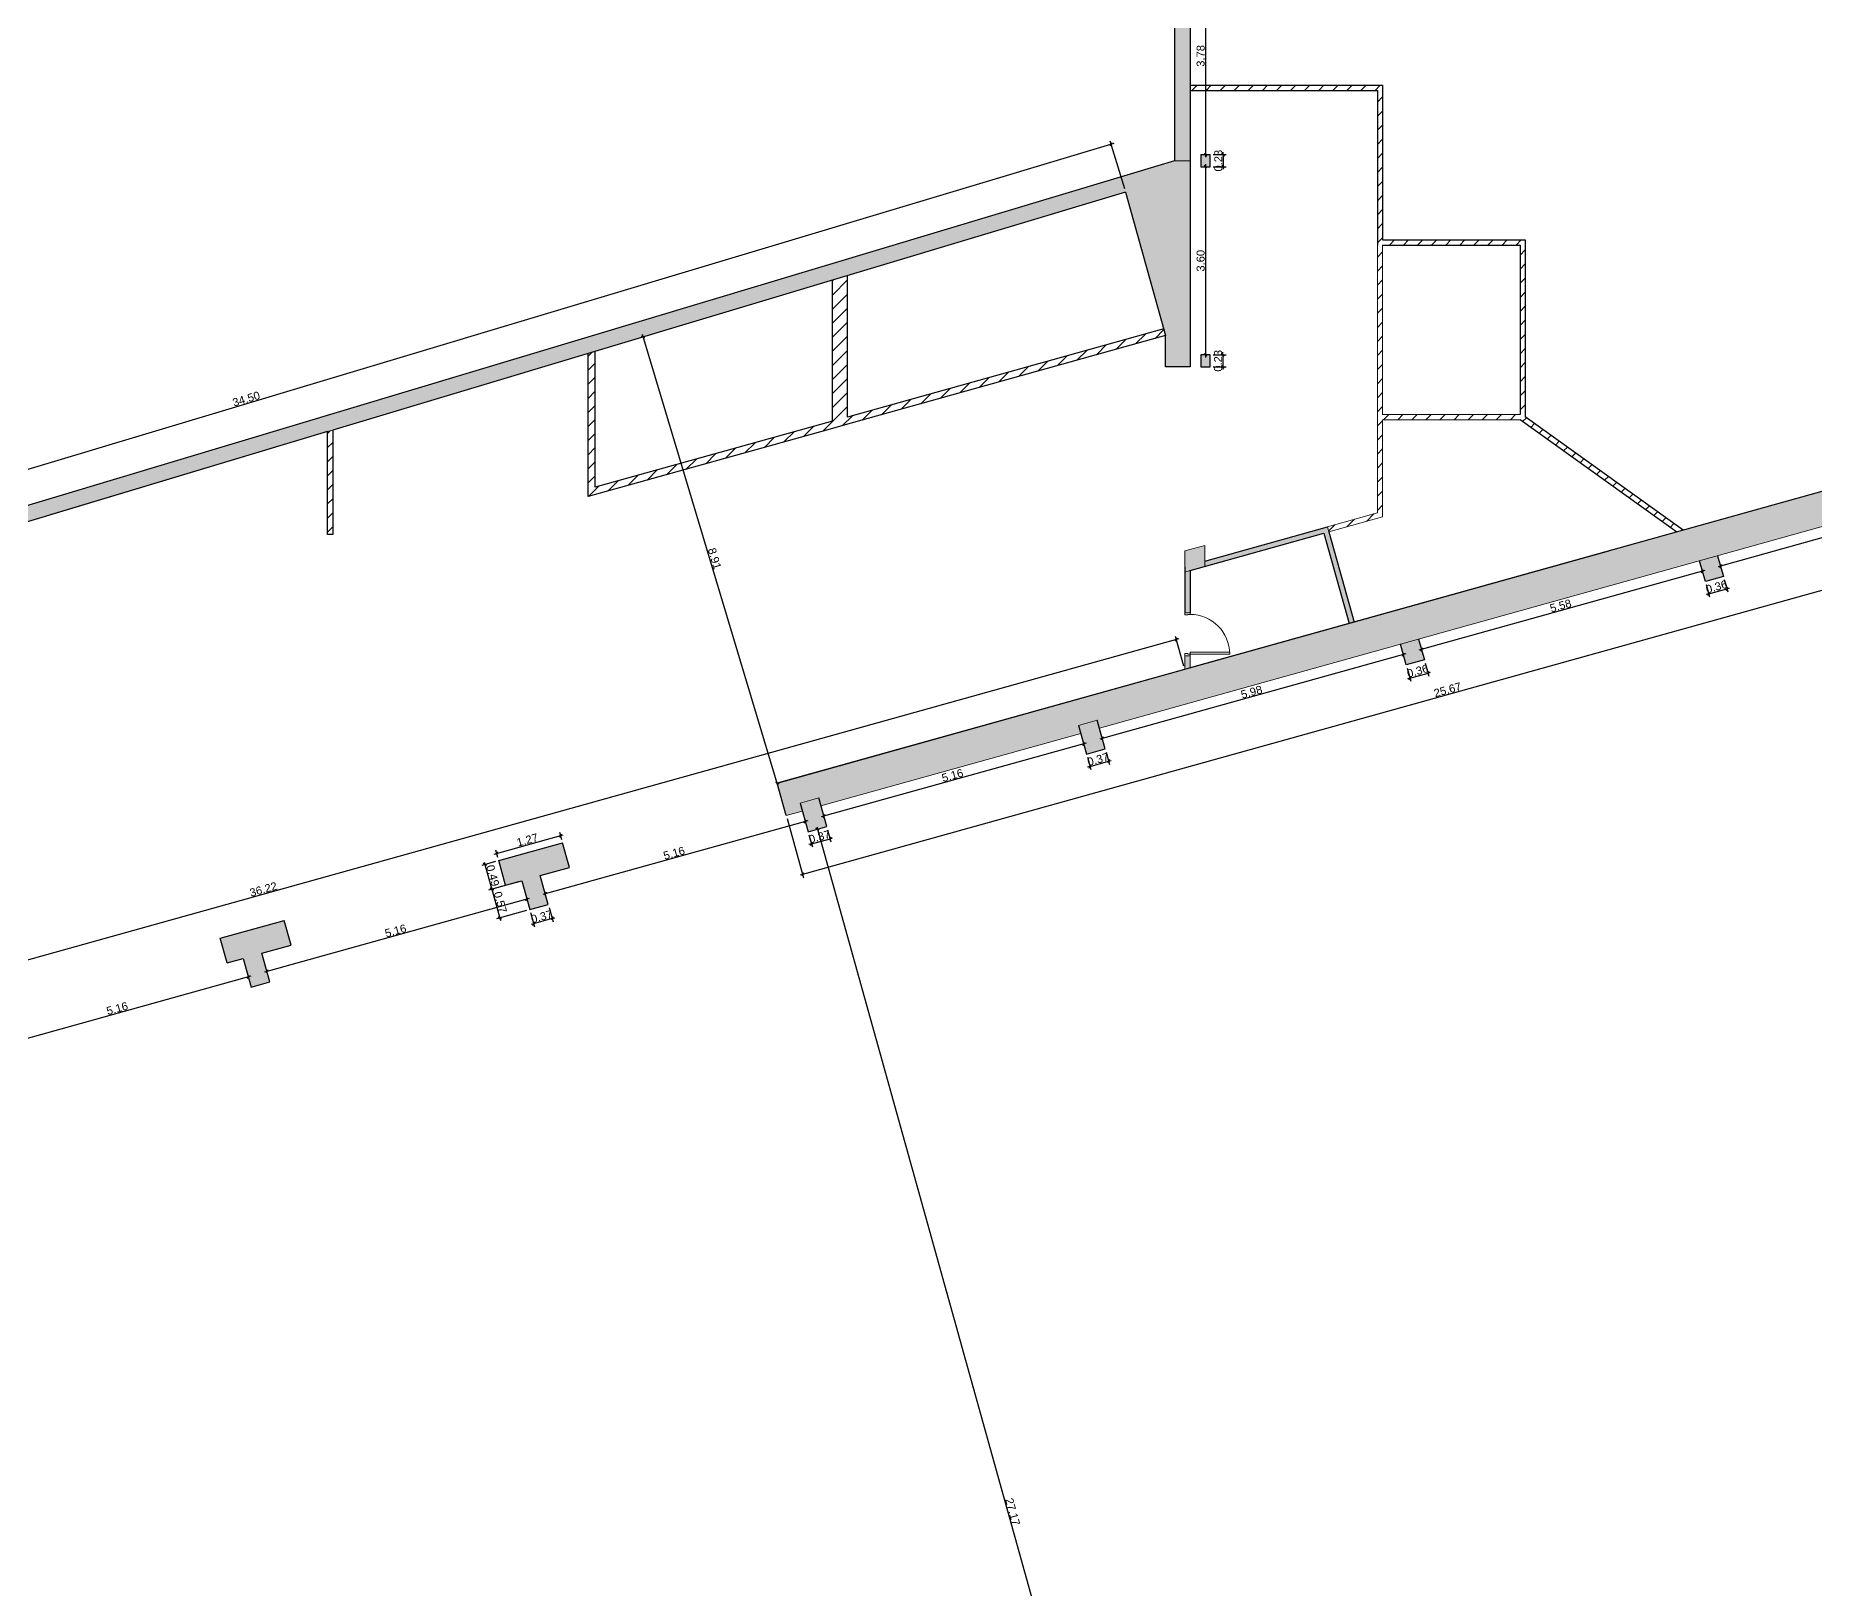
# Model space of a CAD drawing. Header units: metres. Extents: x -68 to 2267, y 0 to 1370.
# Drawn here: x 73.34 to 107.37, y 178.29 to 208.01 of the extents above; entities that cross this region are included whole.
import ezdxf

# ---------------------------------------------------------------- set-up
doc = ezdxf.new("R2010")
doc.units = ezdxf.units.M
doc.set_wipeout_variables(frame=1)
doc.linetypes.add('HIDDEN2', pattern=[4.7625, 3.175, -1.5875])
for name, color, linetype, lineweight in [('00- Contornos', 250, 'Continuous', 9), ('00-Textos cotas y niveles', 5, 'Continuous', 5), ('2', 7, 'Continuous', 20)]:
    doc.layers.add(name, color=color, linetype=linetype, lineweight=lineweight)
doc.layers.add('A-Corte 1', color=7, linetype='Continuous', lineweight=15, true_color=0x000000)
doc.layers.add('A-Vista 1', color=7, linetype='Continuous', lineweight=9, true_color=0x000000)
doc.styles.add('Arial', font='arial.ttf')
doc.dimstyles.new('Diagonal_-_2_mm_Arial_azul', dxfattribs={"dimscale": 0.3048, "dimtxt": 0.153039, "dimasz": 0.492126, "dimexe": 0.061516, "dimexo": 0.061516, "dimgap": 0.012303, "dimtad": 1, "dimrnd": 0.01, "dimzin": 0, "dimdsep": 46, "dimtxsty": 'Arial', "dimblk1": 'OBLIQUE', "dimblk2": 'OBLIQUE', "dimsah": 1, "dimcen": 0.09, "dimdle": 0.061516, "dimazin": 0, "dimtfac": 1, "dimtdec": 4, "dimtix": 1, "dimtmove": 0, "dimatfit": 3, "dimfxl": 1, "dimtvp": 1, "dimtolj": 1, "dimtzin": 0, "dimarcsym": 2})
pattern_1 = [(45, (-1888.34594, -1163.14481), (-0.134703842, 0.134703842), [])]

# ---------------------------------------------------------------- blocks, each defined once
blk = doc.blocks.new('*U42')
at = {"layer": '2'}
h = blk.add_hatch(dxfattribs=at)
h.set_pattern_fill('ANGLE', color=256)
h.set_pattern_definition([(0, (-1.04, -0.1004), (0, 6.985), [5.08, -1.905]), (90, (-1.04, -0.1004), (-6.985, 4e-16), [5.08, -1.905])])
h.paths.add_polyline_path([(0.065, 2.109), (0.231, 2.109), (0.231, 1.962), (0.065, 1.962)])
blk.add_wipeout([(0, 0.05), (-0.82, 0.05), (-0.82, -0.03), (0, -0.03)]).dxf.layer = 'A-Vista 1'
at = {"layer": 'A-Vista 1'}
for points in [[(-0.79, 0.05), (-0.82, 0.05), (-0.82, -0.05), (-0.78, -0.05), (-0.78, 0.01), (-0.79, 0.01)], [(-0.03, 0.05), (0, 0.05), (0, -0.05), (-0.04, -0.05), (-0.04, 0.01), (-0.03, 0.01)]]:
    blk.add_lwpolyline(points, close=True, dxfattribs=at)
for points in [[(-0.82, 0.05), (-0.82, -0.025)], [(0, 0.05), (0, -0.025)]]:
    blk.add_lwpolyline(points, dxfattribs=at)
at = {"layer": 'A-Vista 1', "linetype": 'HIDDEN2', "lineweight": 0}
blk.add_arc((-0.03, 0.05), 0.76, 90, 180, dxfattribs=at)
blk.add_wipeout([(-0.07, 0.05), (-0.07, 0.81), (-0.03, 0.81), (-0.03, 0.05)]).dxf.layer = 'A-Vista 1'
at = {"layer": 'A-Vista 1'}
blk.add_lwpolyline([(-0.07, 0.05), (-0.07, 0.81), (-0.03, 0.81), (-0.03, 0.05)], close=True, dxfattribs=at)
blk = doc.blocks.new('_Oblique')
at = {"color": 0, "linetype": 'ByBlock', "lineweight": -2}
blk.add_line((-0.5, -0.5), (0.5, 0.5), dxfattribs=at)
blk = doc.blocks.new('*D127')
at = {"layer": '00-Textos cotas y niveles', "color": 0, "lineweight": -2, "transparency": 16777216}
blk.add_line((95.723, 209.557), (95.723, 205.677), dxfattribs=at)
at = {"layer": 'Defpoints', "color": 0, "transparency": 16777216}
for p in [(95.723, 209.507), (95.723, 205.727), (95.723, 205.727)]:
    blk.add_point(p, dxfattribs=at)
at = {"layer": '00-Textos cotas y niveles', "color": 0, "lineweight": -2, "transparency": 16777216, "xscale": 0.05, "yscale": 0.05, "zscale": 0.05}
for p, rotation in [((95.723, 209.507), 90), ((95.723, 205.727), 270)]:
    blk.add_blockref('_Oblique', p, dxfattribs=dict(at, rotation=rotation))
at = {"layer": '00-Textos cotas y niveles', "color": 0, "transparency": 16777216, "insert": (95.632, 207.617), "char_height": 0.153, "attachment_point": 5, "rotation": 90, "style": 'Arial'}
blk.add_mtext('\\A1;3.78', dxfattribs=at)
blk = doc.blocks.new('*D128')
at = {"layer": '00-Textos cotas y niveles', "color": 0, "lineweight": -2, "transparency": 16777216}
for p, q in [((95.874, 205.727), (96.123, 205.727)), ((96.061, 205.727), (96.061, 205.777)), ((96.061, 205.727), (96.061, 205.497)), ((95.874, 205.497), (96.123, 205.497)), ((96.061, 205.497), (96.061, 205.447))]:
    blk.add_line(p, q, dxfattribs=at)
at = {"layer": 'Defpoints', "color": 0, "transparency": 16777216}
for p in [(95.813, 205.727), (95.813, 205.497), (96.061, 205.497)]:
    blk.add_point(p, dxfattribs=at)
at = {"layer": '00-Textos cotas y niveles', "color": 0, "lineweight": -2, "transparency": 16777216, "xscale": 0.05, "yscale": 0.05, "zscale": 0.05}
for p, rotation in [((96.061, 205.727), 270), ((96.061, 205.497), 90)]:
    blk.add_blockref('_Oblique', p, dxfattribs=dict(at, rotation=rotation))
at = {"layer": '00-Textos cotas y niveles', "color": 0, "transparency": 16777216, "insert": (95.971, 205.612), "char_height": 0.153, "attachment_point": 5, "rotation": 90, "style": 'Arial'}
blk.add_mtext('\\A1;0.23', dxfattribs=at)
blk = doc.blocks.new('*D129')
at = {"layer": '00-Textos cotas y niveles', "color": 0, "lineweight": -2, "transparency": 16777216}
blk.add_line((95.723, 205.547), (95.723, 201.847), dxfattribs=at)
at = {"layer": 'Defpoints', "color": 0, "transparency": 16777216}
for p in [(95.723, 205.497), (95.723, 201.897), (95.723, 201.897)]:
    blk.add_point(p, dxfattribs=at)
at = {"layer": '00-Textos cotas y niveles', "color": 0, "lineweight": -2, "transparency": 16777216, "xscale": 0.05, "yscale": 0.05, "zscale": 0.05}
for p, rotation in [((95.723, 205.497), 90), ((95.723, 201.897), 270)]:
    blk.add_blockref('_Oblique', p, dxfattribs=dict(at, rotation=rotation))
at = {"layer": '00-Textos cotas y niveles', "color": 0, "transparency": 16777216, "insert": (95.632, 203.697), "char_height": 0.153, "attachment_point": 5, "rotation": 90, "style": 'Arial'}
blk.add_mtext('\\A1;3.60', dxfattribs=at)
blk = doc.blocks.new('*D130')
at = {"layer": '00-Textos cotas y niveles', "color": 0, "lineweight": -2, "transparency": 16777216}
for p, q in [((95.874, 201.897), (96.118, 201.897)), ((96.057, 201.897), (96.057, 201.947)), ((96.057, 201.897), (96.057, 201.667)), ((95.874, 201.667), (96.118, 201.667)), ((96.057, 201.667), (96.057, 201.617))]:
    blk.add_line(p, q, dxfattribs=at)
at = {"layer": 'Defpoints', "color": 0, "transparency": 16777216}
for p in [(95.813, 201.897), (95.813, 201.667), (96.057, 201.667)]:
    blk.add_point(p, dxfattribs=at)
at = {"layer": '00-Textos cotas y niveles', "color": 0, "lineweight": -2, "transparency": 16777216, "xscale": 0.05, "yscale": 0.05, "zscale": 0.05}
for p, rotation in [((96.057, 201.897), 270), ((96.057, 201.667), 90)]:
    blk.add_blockref('_Oblique', p, dxfattribs=dict(at, rotation=rotation))
at = {"layer": '00-Textos cotas y niveles', "color": 0, "transparency": 16777216, "insert": (95.966, 201.782), "char_height": 0.153, "attachment_point": 5, "rotation": 90, "style": 'Arial'}
blk.add_mtext('\\A1;0.23', dxfattribs=at)
blk = doc.blocks.new('*D134')
at = {"layer": '00-Textos cotas y niveles', "color": 0, "lineweight": -2, "transparency": 16777216}
blk.add_line((110.644, 199.267), (105.53, 197.84), dxfattribs=at)
at = {"layer": 'Defpoints', "color": 0, "transparency": 16777216}
for p in [(110.596, 199.254), (105.578, 197.853), (105.578, 197.853)]:
    blk.add_point(p, dxfattribs=at)
at = {"layer": '00-Textos cotas y niveles', "color": 0, "lineweight": -2, "transparency": 16777216, "xscale": 0.05, "yscale": 0.05, "zscale": 0.05}
for p, rotation in [((110.596, 199.254), 15.59281093922608), ((105.578, 197.853), 195.592810939226)]:
    blk.add_blockref('_Oblique', p, dxfattribs=dict(at, rotation=rotation))
at = {"layer": '00-Textos cotas y niveles', "color": 0, "transparency": 16777216, "insert": (108.063, 198.64), "char_height": 0.153, "attachment_point": 5, "rotation": 15.5928, "style": 'Arial'}
blk.add_mtext('\\A1;5.21', dxfattribs=at)
blk = doc.blocks.new('*D135')
at = {"layer": '00-Textos cotas y niveles', "color": 0, "lineweight": -2, "transparency": 16777216}
blk.add_line((105.279, 197.77), (99.808, 196.243), dxfattribs=at)
at = {"layer": 'Defpoints', "color": 0, "transparency": 16777216}
for p in [(105.231, 197.756), (99.856, 196.256), (99.856, 196.256)]:
    blk.add_point(p, dxfattribs=at)
at = {"layer": '00-Textos cotas y niveles', "color": 0, "lineweight": -2, "transparency": 16777216, "xscale": 0.05, "yscale": 0.05, "zscale": 0.05}
for p, rotation in [((105.231, 197.756), 15.59281093929858), ((99.856, 196.256), 195.5928109392986)]:
    blk.add_blockref('_Oblique', p, dxfattribs=dict(at, rotation=rotation))
at = {"layer": '00-Textos cotas y niveles', "color": 0, "transparency": 16777216, "insert": (102.519, 197.094), "char_height": 0.153, "attachment_point": 5, "rotation": 15.5928, "style": 'Arial'}
blk.add_mtext('\\A1;5.58', dxfattribs=at)
blk = doc.blocks.new('*D136')
at = {"layer": '00-Textos cotas y niveles', "color": 0, "lineweight": -2, "transparency": 16777216}
blk.add_line((99.558, 196.173), (93.703, 194.539), dxfattribs=at)
at = {"layer": 'Defpoints', "color": 0, "transparency": 16777216}
for p in [(99.51, 196.16), (93.751, 194.553), (93.751, 194.553)]:
    blk.add_point(p, dxfattribs=at)
at = {"layer": '00-Textos cotas y niveles', "color": 0, "lineweight": -2, "transparency": 16777216, "xscale": 0.05, "yscale": 0.05, "zscale": 0.05}
for p, rotation in [((99.51, 196.16), 15.59281093926517), ((93.751, 194.553), 195.5928109392652)]:
    blk.add_blockref('_Oblique', p, dxfattribs=dict(at, rotation=rotation))
at = {"layer": '00-Textos cotas y niveles', "color": 0, "transparency": 16777216, "insert": (96.606, 195.443), "char_height": 0.153, "attachment_point": 5, "rotation": 15.5928, "style": 'Arial'}
blk.add_mtext('\\A1;5.98', dxfattribs=at)
blk = doc.blocks.new('*D137')
at = {"layer": '00-Textos cotas y niveles', "color": 0, "lineweight": -2, "transparency": 16777216}
blk.add_line((93.443, 194.467), (88.376, 193.053), dxfattribs=at)
at = {"layer": 'Defpoints', "color": 0, "transparency": 16777216}
for p in [(93.394, 194.453), (88.424, 193.066), (88.424, 193.066)]:
    blk.add_point(p, dxfattribs=at)
at = {"layer": '00-Textos cotas y niveles', "color": 0, "lineweight": -2, "transparency": 16777216, "xscale": 0.05, "yscale": 0.05, "zscale": 0.05}
for p, rotation in [((93.394, 194.453), 15.59281093926493), ((88.424, 193.066), 195.5928109392649)]:
    blk.add_blockref('_Oblique', p, dxfattribs=dict(at, rotation=rotation))
at = {"layer": '00-Textos cotas y niveles', "color": 0, "transparency": 16777216, "insert": (90.885, 193.847), "char_height": 0.153, "attachment_point": 5, "rotation": 15.5928, "style": 'Arial'}
blk.add_mtext('\\A1;5.16', dxfattribs=at)
blk = doc.blocks.new('*D138')
at = {"layer": '00-Textos cotas y niveles', "color": 0, "lineweight": -2, "transparency": 16777216}
blk.add_line((88.116, 192.98), (83.05, 191.566), dxfattribs=at)
at = {"layer": 'Defpoints', "color": 0, "transparency": 16777216}
for p in [(88.068, 192.967), (83.098, 191.58), (83.098, 191.58)]:
    blk.add_point(p, dxfattribs=at)
at = {"layer": '00-Textos cotas y niveles', "color": 0, "lineweight": -2, "transparency": 16777216, "xscale": 0.05, "yscale": 0.05, "zscale": 0.05}
for p, rotation in [((88.068, 192.967), 15.59281093926557), ((83.098, 191.58), 195.5928109392656)]:
    blk.add_blockref('_Oblique', p, dxfattribs=dict(at, rotation=rotation))
at = {"layer": '00-Textos cotas y niveles', "color": 0, "transparency": 16777216, "insert": (85.559, 192.36), "char_height": 0.153, "attachment_point": 5, "rotation": 15.5928, "style": 'Arial'}
blk.add_mtext('\\A1;5.16', dxfattribs=at)
blk = doc.blocks.new('*D139')
at = {"layer": '00-Textos cotas y niveles', "color": 0, "lineweight": -2, "transparency": 16777216}
blk.add_line((82.79, 191.494), (77.723, 190.08), dxfattribs=at)
at = {"layer": 'Defpoints', "color": 0, "transparency": 16777216}
for p in [(82.741, 191.48), (77.771, 190.093), (77.771, 190.093)]:
    blk.add_point(p, dxfattribs=at)
at = {"layer": '00-Textos cotas y niveles', "color": 0, "lineweight": -2, "transparency": 16777216, "xscale": 0.05, "yscale": 0.05, "zscale": 0.05}
for p, rotation in [((82.741, 191.48), 15.59281093926253), ((77.771, 190.093), 195.5928109392625)]:
    blk.add_blockref('_Oblique', p, dxfattribs=dict(at, rotation=rotation))
at = {"layer": '00-Textos cotas y niveles', "color": 0, "transparency": 16777216, "insert": (80.232, 190.874), "char_height": 0.153, "attachment_point": 5, "rotation": 15.5928, "style": 'Arial'}
blk.add_mtext('\\A1;5.16', dxfattribs=at)
blk = doc.blocks.new('*D140')
at = {"layer": '00-Textos cotas y niveles', "color": 0, "lineweight": -2, "transparency": 16777216}
blk.add_line((77.463, 190.007), (72.397, 188.593), dxfattribs=at)
at = {"layer": 'Defpoints', "color": 0, "transparency": 16777216}
for p in [(77.415, 189.994), (72.445, 188.607), (72.445, 188.607)]:
    blk.add_point(p, dxfattribs=at)
at = {"layer": '00-Textos cotas y niveles', "color": 0, "lineweight": -2, "transparency": 16777216, "xscale": 0.05, "yscale": 0.05, "zscale": 0.05}
for p, rotation in [((77.415, 189.994), 15.59281093926733), ((72.445, 188.607), 195.5928109392673)]:
    blk.add_blockref('_Oblique', p, dxfattribs=dict(at, rotation=rotation))
at = {"layer": '00-Textos cotas y niveles', "color": 0, "transparency": 16777216, "insert": (74.906, 189.387), "char_height": 0.153, "attachment_point": 5, "rotation": 15.5928, "style": 'Arial'}
blk.add_mtext('\\A1;5.16', dxfattribs=at)
blk = doc.blocks.new('*D142')
at = {"layer": '00-Textos cotas y niveles', "color": 0, "lineweight": -2, "transparency": 16777216}
blk.add_line((88.288, 192.865), (95.614, 166.598), dxfattribs=at)
at = {"layer": 'Defpoints', "color": 0, "transparency": 16777216}
for p in [(88.302, 192.817), (95.6, 166.646), (95.6, 166.646)]:
    blk.add_point(p, dxfattribs=at)
at = {"layer": '00-Textos cotas y niveles', "color": 0, "lineweight": -2, "transparency": 16777216, "xscale": 0.05, "yscale": 0.05, "zscale": 0.05}
for p, rotation in [((88.302, 192.817), 105.5822669976284), ((95.6, 166.646), 285.5822669976284)]:
    blk.add_blockref('_Oblique', p, dxfattribs=dict(at, rotation=rotation))
at = {"layer": '00-Textos cotas y niveles', "color": 0, "transparency": 16777216, "insert": (92.037, 179.755), "char_height": 0.153, "attachment_point": 5, "rotation": 285.5823, "style": 'Arial'}
blk.add_mtext('\\A1;27.17', dxfattribs=at)
blk = doc.blocks.new('*D143')
at = {"layer": '00-Textos cotas y niveles', "color": 0, "lineweight": -2, "transparency": 16777216}
blk.add_line((87.545, 193.655), (84.952, 202.287), dxfattribs=at)
at = {"layer": 'Defpoints', "color": 0, "transparency": 16777216}
for p in [(84.966, 202.239), (84.966, 202.239), (87.53, 193.702)]:
    blk.add_point(p, dxfattribs=at)
at = {"layer": '00-Textos cotas y niveles', "color": 0, "lineweight": -2, "transparency": 16777216, "xscale": 0.05, "yscale": 0.05, "zscale": 0.05}
for p, rotation in [((84.966, 202.239), 106.7181494900814), ((87.53, 193.702), 286.7181494900814)]:
    blk.add_blockref('_Oblique', p, dxfattribs=dict(at, rotation=rotation))
at = {"layer": '00-Textos cotas y niveles', "color": 0, "transparency": 16777216, "insert": (86.335, 197.997), "char_height": 0.153, "attachment_point": 5, "rotation": 286.7181, "style": 'Arial'}
blk.add_mtext('\\A1;8.91', dxfattribs=at)
blk = doc.blocks.new('*D144')
at = {"layer": '00-Textos cotas y niveles', "color": 0, "lineweight": -2, "transparency": 16777216}
for p, q in [((93.969, 205.942), (60.833, 195.99)), ((94.179, 205.071), (93.904, 205.987)), ((61.139, 195.147), (60.863, 196.063))]:
    blk.add_line(p, q, dxfattribs=at)
at = {"layer": 'Defpoints', "color": 0, "transparency": 16777216}
for p in [(94.197, 205.012), (60.881, 196.004), (61.156, 195.088)]:
    blk.add_point(p, dxfattribs=at)
at = {"layer": '00-Textos cotas y niveles', "color": 0, "lineweight": -2, "transparency": 16777216, "xscale": 0.05, "yscale": 0.05, "zscale": 0.05}
for p, rotation in [((93.922, 205.928), 16.71814949008096), ((60.881, 196.004), 196.718149490081)]:
    blk.add_blockref('_Oblique', p, dxfattribs=dict(at, rotation=rotation))
at = {"layer": '00-Textos cotas y niveles', "color": 0, "transparency": 16777216, "insert": (77.375, 201.053), "char_height": 0.153, "attachment_point": 5, "rotation": 16.7181, "style": 'Arial'}
blk.add_mtext('\\A1;34.50', dxfattribs=at)
blk = doc.blocks.new('*D145')
at = {"layer": '00-Textos cotas y niveles', "color": 0, "lineweight": -2, "transparency": 16777216}
for p, q in [((95.218, 196.461), (60.236, 186.698)), ((95.312, 195.938), (95.153, 196.507)), ((60.426, 186.202), (60.268, 186.771))]:
    blk.add_line(p, q, dxfattribs=at)
at = {"layer": 'Defpoints', "color": 0, "transparency": 16777216}
for p in [(95.329, 195.879), (60.284, 186.712), (60.443, 186.143)]:
    blk.add_point(p, dxfattribs=at)
at = {"layer": '00-Textos cotas y niveles', "color": 0, "lineweight": -2, "transparency": 16777216, "xscale": 0.05, "yscale": 0.05, "zscale": 0.05}
for p, rotation in [((95.17, 196.447), 15.59281093926629), ((60.284, 186.712), 195.5928109392663)]:
    blk.add_blockref('_Oblique', p, dxfattribs=dict(at, rotation=rotation))
at = {"layer": '00-Textos cotas y niveles', "color": 0, "transparency": 16777216, "insert": (77.703, 191.667), "char_height": 0.153, "attachment_point": 5, "rotation": 15.5928, "style": 'Arial'}
blk.add_mtext('\\A1;36.22', dxfattribs=at)
blk = doc.blocks.new('*D161')
at = {"layer": '00-Textos cotas y niveles', "color": 0, "lineweight": -2, "transparency": 16777216}
for p, q in [((93.466, 194.195), (93.532, 193.959)), ((93.516, 194.018), (93.468, 194.005)), ((93.516, 194.018), (93.872, 194.118)), ((93.823, 194.294), (93.889, 194.058)), ((93.872, 194.118), (93.92, 194.131))]:
    blk.add_line(p, q, dxfattribs=at)
at = {"layer": 'Defpoints', "color": 0, "transparency": 16777216}
for p in [(93.806, 194.353), (93.45, 194.254), (93.872, 194.118)]:
    blk.add_point(p, dxfattribs=at)
at = {"layer": '00-Textos cotas y niveles', "color": 0, "lineweight": -2, "transparency": 16777216, "xscale": 0.05, "yscale": 0.05, "zscale": 0.05}
for p, rotation in [((93.516, 194.018), 15.59281093925134), ((93.872, 194.118), 195.5928109392513)]:
    blk.add_blockref('_Oblique', p, dxfattribs=dict(at, rotation=rotation))
at = {"layer": '00-Textos cotas y niveles', "color": 0, "transparency": 16777216, "insert": (93.67, 194.155), "char_height": 0.153, "attachment_point": 5, "rotation": 15.5928, "style": 'Arial'}
blk.add_mtext('\\A1;0.37', dxfattribs=at)
blk = doc.blocks.new('*D162')
at = {"layer": '00-Textos cotas y niveles', "color": 0, "lineweight": -2, "transparency": 16777216}
for p, q in [((99.582, 195.901), (99.652, 195.651)), ((99.635, 195.71), (99.587, 195.697)), ((99.635, 195.71), (99.982, 195.807)), ((99.929, 195.998), (99.998, 195.748)), ((99.982, 195.807), (100.03, 195.82))]:
    blk.add_line(p, q, dxfattribs=at)
at = {"layer": 'Defpoints', "color": 0, "transparency": 16777216}
for p in [(99.912, 196.057), (99.565, 195.961), (99.982, 195.807)]:
    blk.add_point(p, dxfattribs=at)
at = {"layer": '00-Textos cotas y niveles', "color": 0, "lineweight": -2, "transparency": 16777216, "xscale": 0.05, "yscale": 0.05, "zscale": 0.05}
for p, rotation in [((99.635, 195.71), 15.59281093920146), ((99.982, 195.807), 195.5928109392015)]:
    blk.add_blockref('_Oblique', p, dxfattribs=dict(at, rotation=rotation))
at = {"layer": '00-Textos cotas y niveles', "color": 0, "transparency": 16777216, "insert": (99.784, 195.846), "char_height": 0.153, "attachment_point": 5, "rotation": 15.5928, "style": 'Arial'}
blk.add_mtext('\\A1;0.36', dxfattribs=at)
blk = doc.blocks.new('*D163')
at = {"layer": '00-Textos cotas y niveles', "color": 0, "lineweight": -2, "transparency": 16777216}
for p, q in [((88.14, 192.708), (88.204, 192.478)), ((88.188, 192.537), (88.544, 192.636)), ((88.496, 192.808), (88.561, 192.577)), ((88.544, 192.636), (88.592, 192.65)), ((88.188, 192.537), (88.14, 192.523))]:
    blk.add_line(p, q, dxfattribs=at)
at = {"layer": 'Defpoints', "color": 0, "transparency": 16777216}
for p in [(88.123, 192.767), (88.48, 192.867), (88.544, 192.636)]:
    blk.add_point(p, dxfattribs=at)
at = {"layer": '00-Textos cotas y niveles', "color": 0, "lineweight": -2, "transparency": 16777216, "xscale": 0.05, "yscale": 0.05, "zscale": 0.05}
for p, rotation in [((88.544, 192.636), 195.5928109392852), ((88.188, 192.537), 15.59281093928531)]:
    blk.add_blockref('_Oblique', p, dxfattribs=dict(at, rotation=rotation))
at = {"layer": '00-Textos cotas y niveles', "color": 0, "transparency": 16777216, "insert": (88.342, 192.674), "char_height": 0.153, "attachment_point": 5, "rotation": 15.5928, "style": 'Arial'}
blk.add_mtext('\\A1;0.37', dxfattribs=at)
blk = doc.blocks.new('*D164')
at = {"layer": '00-Textos cotas y niveles', "color": 0, "lineweight": -2, "transparency": 16777216}
for p, q in [((105.303, 197.498), (105.369, 197.263)), ((105.352, 197.323), (105.699, 197.419)), ((105.65, 197.595), (105.715, 197.36)), ((105.699, 197.419), (105.747, 197.433)), ((105.352, 197.323), (105.304, 197.309))]:
    blk.add_line(p, q, dxfattribs=at)
at = {"layer": 'Defpoints', "color": 0, "transparency": 16777216}
for p in [(105.287, 197.557), (105.633, 197.654), (105.699, 197.419)]:
    blk.add_point(p, dxfattribs=at)
at = {"layer": '00-Textos cotas y niveles', "color": 0, "lineweight": -2, "transparency": 16777216, "xscale": 0.05, "yscale": 0.05, "zscale": 0.05}
for p, rotation in [((105.699, 197.419), 195.5928109392712), ((105.352, 197.323), 15.59281093927116)]:
    blk.add_blockref('_Oblique', p, dxfattribs=dict(at, rotation=rotation))
at = {"layer": '00-Textos cotas y niveles', "color": 0, "transparency": 16777216, "insert": (105.501, 197.458), "char_height": 0.153, "attachment_point": 5, "rotation": 15.5928, "style": 'Arial'}
blk.add_mtext('\\A1;0.36', dxfattribs=at)
blk = doc.blocks.new('*D193')
at = {"layer": '00-Textos cotas y niveles', "color": 0, "lineweight": -2, "transparency": 16777216}
for p, q in [((112.442, 199.92), (112.757, 198.789)), ((112.789, 198.862), (87.971, 191.936)), ((87.721, 193.021), (88.036, 191.89))]:
    blk.add_line(p, q, dxfattribs=at)
at = {"layer": 'Defpoints', "color": 0, "transparency": 16777216}
for p in [(112.425, 199.979), (87.704, 193.08), (88.02, 191.949)]:
    blk.add_point(p, dxfattribs=at)
at = {"layer": '00-Textos cotas y niveles', "color": 0, "lineweight": -2, "transparency": 16777216, "xscale": 0.05, "yscale": 0.05, "zscale": 0.05}
for p, rotation in [((112.741, 198.848), 15.59281093926429), ((88.02, 191.949), 195.5928109392643)]:
    blk.add_blockref('_Oblique', p, dxfattribs=dict(at, rotation=rotation))
at = {"layer": '00-Textos cotas y niveles', "color": 0, "transparency": 16777216, "insert": (100.356, 195.486), "char_height": 0.153, "attachment_point": 5, "rotation": 15.5928, "style": 'Arial'}
blk.add_mtext('\\A1;25.67', dxfattribs=at)
blk = doc.blocks.new('*D195')
at = {"layer": '00-Textos cotas y niveles', "color": 0, "lineweight": -2, "transparency": 16777216}
for p, q in [((83.17, 191.321), (83.246, 191.048)), ((82.814, 191.222), (82.89, 190.949)), ((82.873, 191.008), (82.825, 190.995)), ((83.23, 191.108), (82.873, 191.008)), ((83.23, 191.108), (83.278, 191.121))]:
    blk.add_line(p, q, dxfattribs=at)
at = {"layer": 'Defpoints', "color": 0, "transparency": 16777216}
for p in [(82.797, 191.281), (83.153, 191.38), (82.873, 191.008)]:
    blk.add_point(p, dxfattribs=at)
at = {"layer": '00-Textos cotas y niveles', "color": 0, "lineweight": -2, "transparency": 16777216, "xscale": 0.05, "yscale": 0.05, "zscale": 0.05}
for p, rotation in [((82.873, 191.008), 15.59281093925135), ((83.23, 191.108), 195.5928109392513)]:
    blk.add_blockref('_Oblique', p, dxfattribs=dict(at, rotation=rotation))
at = {"layer": '00-Textos cotas y niveles', "color": 0, "transparency": 16777216, "insert": (83.027, 191.145), "char_height": 0.153, "attachment_point": 5, "rotation": 15.5928, "style": 'Arial'}
blk.add_mtext('\\A1;0.37', dxfattribs=at)
blk = doc.blocks.new('*D196')
at = {"layer": '00-Textos cotas y niveles', "color": 0, "lineweight": -2, "transparency": 16777216}
for p, q in [((82.145, 192.199), (81.88, 192.126)), ((81.926, 192.19), (82.084, 191.622)), ((82.276, 191.727), (82.012, 191.654))]:
    blk.add_line(p, q, dxfattribs=at)
at = {"layer": 'Defpoints', "color": 0, "transparency": 16777216}
for p in [(82.204, 192.216), (82.071, 191.67), (82.336, 191.744)]:
    blk.add_point(p, dxfattribs=at)
at = {"layer": '00-Textos cotas y niveles', "color": 0, "lineweight": -2, "transparency": 16777216, "xscale": 0.05, "yscale": 0.05, "zscale": 0.05}
for p, rotation in [((81.939, 192.142), 105.5928109392539), ((82.071, 191.67), 285.5928109392539)]:
    blk.add_blockref('_Oblique', p, dxfattribs=dict(at, rotation=rotation))
at = {"layer": '00-Textos cotas y niveles', "color": 0, "transparency": 16777216, "insert": (82.092, 191.93), "char_height": 0.153, "attachment_point": 5, "rotation": 285.5928, "style": 'Arial'}
blk.add_mtext('\\A1;0.49', dxfattribs=at)
blk = doc.blocks.new('*D197')
at = {"layer": '00-Textos cotas y niveles', "color": 0, "lineweight": -2, "transparency": 16777216}
for p, q in [((82.116, 192.343), (83.436, 192.712)), ((83.411, 192.617), (83.371, 192.757)), ((82.187, 192.275), (82.148, 192.416))]:
    blk.add_line(p, q, dxfattribs=at)
at = {"layer": 'Defpoints', "color": 0, "transparency": 16777216}
for p in [(83.388, 192.698), (83.427, 192.557), (82.204, 192.216)]:
    blk.add_point(p, dxfattribs=at)
at = {"layer": '00-Textos cotas y niveles', "color": 0, "lineweight": -2, "transparency": 16777216, "xscale": 0.05, "yscale": 0.05, "zscale": 0.05}
for p, rotation in [((83.388, 192.698), 15.59281093924567), ((82.165, 192.357), 195.5928109392457)]:
    blk.add_blockref('_Oblique', p, dxfattribs=dict(at, rotation=rotation))
at = {"layer": '00-Textos cotas y niveles', "color": 0, "transparency": 16777216, "insert": (82.752, 192.613), "char_height": 0.153, "attachment_point": 5, "rotation": 15.5928, "style": 'Arial'}
blk.add_mtext('\\A1;1.27', dxfattribs=at)
blk = doc.blocks.new('*D198')
at = {"layer": '00-Textos cotas y niveles', "color": 0, "lineweight": -2, "transparency": 16777216}
for p, q in [((82.585, 191.813), (82.012, 191.654)), ((82.057, 191.718), (82.238, 191.073)), ((82.738, 191.264), (82.165, 191.105))]:
    blk.add_line(p, q, dxfattribs=at)
at = {"layer": 'Defpoints', "color": 0, "transparency": 16777216}
for p in [(82.644, 191.83), (82.797, 191.281), (82.224, 191.121)]:
    blk.add_point(p, dxfattribs=at)
at = {"layer": '00-Textos cotas y niveles', "color": 0, "lineweight": -2, "transparency": 16777216, "xscale": 0.05, "yscale": 0.05, "zscale": 0.05}
for p, rotation in [((82.071, 191.67), 105.5928109392361), ((82.224, 191.121), 285.5928109392362)]:
    blk.add_blockref('_Oblique', p, dxfattribs=dict(at, rotation=rotation))
at = {"layer": '00-Textos cotas y niveles', "color": 0, "transparency": 16777216, "insert": (82.235, 191.42), "char_height": 0.153, "attachment_point": 5, "rotation": 285.5928, "style": 'Arial'}
blk.add_mtext('\\A1;0.57', dxfattribs=at)

msp = doc.modelspace()

# ---------------------------------------------------------------- hatches: boundary and pattern name
at = {"transparency": 33554483}
h = msp.add_hatch(color=256, dxfattribs=at)
h.dxf.hatch_style = 1
h.paths.add_polyline_path([(95.433, 241.607), (95.433, 245.652), (100.204, 245.995), (100.44, 242.701), (95.813, 241.81), (95.813, 241.607), (100.653, 242.538), (100.416, 245.83), (100.636, 245.845), (100.608, 246.224), (95.133, 245.831), (95.133, 241.607), (95.133, 205.606), (95.433, 205.606)])
h.paths.add_polyline_path([(110.019, 246.7), (110.004, 246.899), (104.947, 246.536), (104.974, 246.157), (105.194, 246.173), (105.181, 246.352)])
h = msp.add_hatch(color=256, dxfattribs=at)
h.dxf.hatch_style = 1
h.paths.add_polyline_path([(63.342, 186.444), (63.413, 186.463, -0.249453), (63.369, 186.546, -1.244209), (63.56, 186.504), (63.686, 186.539, -0.249453), (63.642, 186.622, -1.244209), (63.833, 186.58), (66.664, 187.371), (67.021, 187.47), (67.579, 187.626), (67.448, 188.098), (62.439, 186.7), (62.369, 186.951), (60.443, 186.413), (61.156, 195.088), (64.365, 196.051), (64.465, 196.081), (72.126, 198.383), (72.226, 198.413), (78.931, 200.426), (79.031, 200.456), (83.915, 201.924), (94.197, 205.012), (94.963, 202.267), (94.963, 201.667), (95.433, 201.667), (95.433, 205.606), (95.133, 205.606), (60.911, 195.327), (60.171, 186.337), (60.134, 178.788), (60.47, 178.882), (61.038, 179.041), (60.979, 179.253), (60.71, 179.177), (60.745, 185.407), (61.034, 185.488), (61.11, 185.218), (62.535, 185.616), (62.379, 186.175)])
h.paths.add_polyline_path([(62.766, 185.799), (64.88, 186.389), (64.797, 186.686), (62.683, 186.097)], flags=25)
h = msp.add_hatch(color=256, dxfattribs=at)
h.dxf.hatch_style = 1
h.paths.add_polyline_path([(112.425, 199.979), (112.278, 200.508), (109.764, 199.806), (109.764, 199.876), (109.152, 199.806), (109.15, 199.736), (95.429, 195.907), (87.53, 193.702), (87.704, 193.08), (88.012, 193.166), (87.97, 193.316), (88.327, 193.416), (88.369, 193.265), (93.339, 194.652), (93.297, 194.803), (93.653, 194.902), (93.695, 194.752)])
h = msp.add_hatch(color=256, dxfattribs=at)
h.dxf.hatch_style = 1
h.paths.add_polyline_path([(97.991, 198.482), (98.472, 196.756), (98.569, 196.783), (98.087, 198.508), (98.06, 198.605), (95.714, 197.95), (95.714, 197.846)])
h.paths.add_polyline_path([(95.429, 197.767), (95.329, 197.739), (95.329, 196.958), (95.429, 196.958)])
h.paths.add_polyline_path([(95.429, 196.138), (95.329, 196.138), (95.329, 195.879), (95.429, 195.907)])
at = {"layer": '00- Contornos', "true_color": 0x939598}
h = msp.add_hatch(color=252, dxfattribs=at)
h.dxf.hatch_style = 1
h.paths.add_polyline_path([(95.813, 245.667), (95.633, 245.667), (95.633, 245.437), (95.813, 245.437)])
h.paths.add_polyline_path([(95.813, 241.837), (95.633, 241.837), (95.633, 241.607), (95.813, 241.607)])
h.paths.add_polyline_path([(95.813, 237.817), (95.633, 237.817), (95.633, 237.587), (95.813, 237.587)])
h.paths.add_polyline_path([(95.813, 233.827), (95.633, 233.827), (95.633, 233.597), (95.813, 233.597)])
h.paths.add_polyline_path([(95.813, 229.817), (95.633, 229.817), (95.633, 229.587), (95.813, 229.587)])
h.paths.add_polyline_path([(95.813, 225.807), (95.633, 225.807), (95.633, 225.577), (95.813, 225.577)])
h.paths.add_polyline_path([(95.813, 221.827), (95.633, 221.827), (95.633, 221.597), (95.813, 221.597)])
h.paths.add_polyline_path([(95.813, 217.797), (95.633, 217.797), (95.633, 217.567), (95.813, 217.567)])
h.paths.add_polyline_path([(95.813, 213.767), (95.633, 213.767), (95.633, 213.537), (95.813, 213.537)])
h.paths.add_polyline_path([(95.813, 209.737), (95.633, 209.737), (95.633, 209.507), (95.813, 209.507)])
h.paths.add_polyline_path([(95.813, 205.727), (95.633, 205.727), (95.633, 205.497), (95.813, 205.497)])
h.paths.add_polyline_path([(95.813, 201.897), (95.633, 201.897), (95.633, 201.667), (95.813, 201.667)])
h.paths.add_polyline_path([(116.003, 201.897), (115.823, 201.897), (115.823, 201.667), (116.003, 201.667)])
h.paths.add_polyline_path([(116.003, 205.727), (115.823, 205.727), (115.823, 205.497), (116.003, 205.497)])
h.paths.add_polyline_path([(116.003, 209.737), (115.823, 209.737), (115.823, 209.507), (116.003, 209.507)])
h.paths.add_polyline_path([(116.003, 213.767), (115.823, 213.767), (115.823, 213.537), (116.003, 213.537)])
h.paths.add_polyline_path([(116.003, 217.797), (115.823, 217.797), (115.823, 217.567), (116.003, 217.567)])
h.paths.add_polyline_path([(116.003, 221.827), (115.823, 221.827), (115.823, 221.597), (116.003, 221.597)])
h.paths.add_polyline_path([(116.003, 225.807), (115.823, 225.807), (115.823, 225.577), (116.003, 225.577)])
h.paths.add_polyline_path([(116.003, 229.817), (115.823, 229.817), (115.823, 229.587), (116.003, 229.587)])
h.paths.add_polyline_path([(116.003, 233.827), (115.823, 233.827), (115.823, 233.597), (116.003, 233.597)])
h.paths.add_polyline_path([(116.003, 237.817), (115.823, 237.817), (115.823, 237.587), (116.003, 237.587)])
h.paths.add_polyline_path([(116.003, 241.837), (115.823, 241.837), (115.823, 241.607), (116.003, 241.607)])
h.paths.add_polyline_path([(116.003, 245.667), (115.823, 245.667), (115.823, 245.437), (116.003, 245.437)])
h = msp.add_hatch(color=252, dxfattribs=at)
h.dxf.hatch_style = 1
h.paths.add_polyline_path([(125.753, 203.698), (125.406, 203.601), (125.397, 203.121), (125.744, 203.218)])
h.paths.add_polyline_path([(116.609, 201.146), (116.262, 201.049), (116.373, 200.651), (116.72, 200.748)])
h.paths.add_polyline_path([(110.887, 199.55), (110.54, 199.453), (110.652, 199.054), (110.998, 199.151)])
h.paths.add_polyline_path([(105.522, 198.052), (105.175, 197.956), (105.287, 197.557), (105.633, 197.654)])
h.paths.add_polyline_path([(99.801, 196.456), (99.454, 196.359), (99.565, 195.961), (99.912, 196.057)])
h.paths.add_polyline_path([(95.714, 198.25), (95.329, 198.142), (95.329, 197.842), (95.329, 197.739), (95.429, 197.767), (95.714, 197.846), (95.714, 197.95)])
h.paths.add_polyline_path([(93.653, 194.902), (93.297, 194.803), (93.45, 194.254), (93.806, 194.353)])
h.paths.add_polyline_path([(88.327, 193.416), (87.97, 193.316), (88.123, 192.767), (88.48, 192.867)])
h.paths.add_polyline_path([(83.559, 192.085), (83.427, 192.557), (82.204, 192.216), (82.336, 191.744), (82.644, 191.83), (82.797, 191.281), (83.153, 191.38), (83, 191.929)])
h.paths.add_polyline_path([(78.101, 191.071), (76.877, 190.73), (77.009, 190.258), (77.317, 190.344), (77.471, 189.795), (77.827, 189.894), (77.674, 190.443), (78.232, 190.599)])
h.paths.add_polyline_path([(72.774, 189.584), (71.551, 189.243), (71.683, 188.771), (71.991, 188.857), (72.144, 188.308), (72.5, 188.408), (72.347, 188.957), (72.906, 189.112)])
h.paths.add_polyline_path([(67.021, 187.47), (66.664, 187.371), (66.818, 186.822), (67.174, 186.921)])
h.paths.add_polyline_path([(74.455, 160.797), (74.108, 160.7), (74.237, 160.238), (74.584, 160.334)])
h.paths.add_polyline_path([(79.781, 162.283), (79.434, 162.186), (79.563, 161.724), (79.91, 161.821)])
h.paths.add_polyline_path([(85.107, 163.769), (84.76, 163.673), (84.889, 163.21), (85.236, 163.307)])
h.paths.add_polyline_path([(90.434, 165.256), (90.087, 165.159), (90.216, 164.697), (90.563, 164.794)])
h.paths.add_polyline_path([(95.774, 166.694), (95.427, 166.597), (95.556, 166.135), (95.903, 166.232)])
h.paths.add_polyline_path([(101.523, 168.186), (101.176, 168.089), (101.305, 167.627), (101.652, 167.723)])
h.paths.add_polyline_path([(107.245, 169.782), (106.898, 169.686), (107.027, 169.223), (107.374, 169.32)])
h.paths.add_polyline_path([(112.966, 171.379), (112.619, 171.282), (112.748, 170.82), (113.095, 170.917)])
h.paths.add_polyline_path([(118.331, 172.876), (117.984, 172.779), (118.113, 172.317), (118.46, 172.414)])
h.paths.add_polyline_path([(124.052, 174.473), (123.706, 174.376), (123.835, 173.914), (124.181, 174.01)])
h.paths.add_polyline_path([(125.192, 174.77), (124.846, 174.673), (124.836, 174.193), (125.183, 174.29)])
at = {"layer": 'A-Corte 1', "true_color": 0xffffff}
h = msp.add_hatch(dxfattribs=at)
h.set_pattern_fill('ANSI31', scale=0.06)
h.set_pattern_definition(pattern_1)
h.paths.add_polyline_path([(101.843, 204.097), (99.113, 204.097), (99.113, 207.057), (95.433, 207.057), (95.433, 206.957), (99.013, 206.957), (99.013, 203.997), (99.013, 198.871), (98.06, 198.605), (98.087, 198.508), (99.113, 198.795), (99.113, 200.655), (101.743, 200.655), (104.739, 198.505), (104.863, 198.539), (101.843, 200.707)])
h.paths.add_polyline_path([(101.743, 200.755), (99.113, 200.755), (99.113, 203.997), (101.743, 203.997)], flags=16)
h = msp.add_hatch(dxfattribs=at)
h.set_pattern_fill('ANSI31', scale=0.06)
h.set_pattern_definition(pattern_1)
h.paths.add_polyline_path([(64.465, 196.081), (64.365, 196.051), (64.365, 194.081), (64.465, 194.081)])
h.paths.add_polyline_path([(72.226, 198.413), (72.126, 198.383), (72.126, 196.413), (72.226, 196.413)])
h.paths.add_polyline_path([(79.031, 200.456), (78.931, 200.426), (78.931, 198.456), (79.031, 198.456)])
h.paths.add_polyline_path([(88.875, 203.413), (88.587, 203.327), (88.587, 200.627), (84.05, 199.361), (84.05, 201.964), (83.915, 201.924), (83.915, 199.184), (88.587, 200.487), (88.875, 200.568), (94.963, 202.267), (94.928, 202.392), (88.875, 200.703)])

# ---------------------------------------------------------------- linework, layer by layer
for p, q in [((95.133, 241.607), (95.133, 205.606)), ((95.433, 241.607), (95.433, 201.667)), ((95.433, 207.057), (99.113, 207.057)), ((95.433, 206.957), (99.013, 206.957)), ((99.013, 206.957), (99.013, 203.997)), ((99.113, 207.057), (99.113, 204.097)), ((95.133, 205.606), (60.911, 195.327)), ((95.633, 205.727), (95.633, 205.497)), ((95.633, 205.727), (95.813, 205.727)), ((95.813, 205.497), (95.813, 205.727)), ((95.633, 205.497), (95.813, 205.497)), ((94.197, 205.012), (83.915, 201.924)), ((94.197, 205.012), (94.963, 202.267)), ((99.113, 204.097), (101.843, 204.097)), ((99.113, 203.997), (101.743, 203.997)), ((101.743, 203.997), (101.743, 200.755)), ((101.843, 204.097), (101.843, 200.707)), ((88.587, 200.627), (88.587, 203.327)), ((88.875, 200.703), (88.875, 203.413)), ((94.928, 202.392), (88.875, 200.703)), ((94.963, 202.267), (88.875, 200.568)), ((94.963, 201.667), (94.963, 202.267)), ((83.915, 201.924), (79.031, 200.456)), ((83.915, 201.924), (79.031, 200.456)), ((83.915, 199.184), (83.915, 201.924)), ((84.05, 199.361), (84.05, 201.964)), ((95.813, 201.897), (95.633, 201.897)), ((95.633, 201.897), (95.633, 201.667)), ((95.813, 201.667), (95.813, 201.897)), ((95.433, 201.667), (94.963, 201.667)), ((95.633, 201.667), (95.813, 201.667)), ((79.031, 200.456), (79.031, 198.456)), ((88.587, 200.487), (83.915, 199.184)), ((88.587, 200.627), (84.05, 199.361)), ((88.875, 200.568), (88.587, 200.487)), ((104.739, 198.505), (101.743, 200.655)), ((104.863, 198.539), (101.843, 200.707)), ((78.931, 200.426), (72.226, 198.413)), ((78.931, 200.426), (73.633, 198.835)), ((78.931, 198.456), (78.931, 200.426)), ((109.15, 199.736), (95.429, 195.907)), ((79.031, 198.456), (78.931, 198.456)), ((95.429, 197.767), (97.991, 198.482)), ((95.714, 197.95), (98.06, 198.605)), ((97.991, 198.482), (98.472, 196.756)), ((98.087, 198.508), (98.569, 196.783)), ((103.435, 198.141), (87.53, 193.702)), ((95.329, 197.842), (95.329, 196.958)), ((95.429, 197.767), (95.429, 196.958)), ((87.53, 193.702), (95.329, 195.879)), ((93.297, 194.803), (93.45, 194.254)), ((93.806, 194.353), (93.653, 194.902)), ((93.45, 194.254), (93.806, 194.353)), ((87.704, 193.08), (87.53, 193.702)), ((87.97, 193.316), (88.123, 192.767)), ((88.48, 192.867), (88.327, 193.416)), ((88.123, 192.767), (88.48, 192.867)), ((82.204, 192.216), (83.427, 192.557)), ((83.559, 192.085), (83.427, 192.557)), ((82.336, 191.744), (82.204, 192.216)), ((83, 191.929), (83.559, 192.085)), ((83.153, 191.38), (83, 191.929)), ((82.336, 191.744), (82.644, 191.83)), ((82.644, 191.83), (82.797, 191.281)), ((82.797, 191.281), (83.153, 191.38)), ((76.877, 190.73), (78.101, 191.071)), ((78.232, 190.599), (78.101, 191.071)), ((77.009, 190.258), (76.877, 190.73)), ((77.674, 190.443), (78.232, 190.599)), ((77.009, 190.258), (77.317, 190.344)), ((77.317, 190.344), (77.471, 189.795)), ((77.827, 189.894), (77.674, 190.443)), ((77.471, 189.795), (77.827, 189.894))]:
    msp.add_line(p, q)
for points in [[(105.522, 198.052), (105.633, 197.654), (105.287, 197.557), (105.175, 197.956)], [(99.801, 196.456), (99.912, 196.057), (99.565, 195.961), (99.454, 196.359)]]:
    msp.add_lwpolyline(points)
at = {"layer": 'A-Corte 1'}
for p, q in [((95.133, 205.606), (95.433, 205.606)), ((99.013, 203.997), (99.013, 198.871)), ((99.113, 203.997), (99.113, 200.755)), ((78.931, 200.426), (79.031, 200.456)), ((101.743, 200.755), (99.113, 200.755)), ((101.743, 200.655), (99.113, 200.655)), ((99.113, 200.655), (99.113, 198.795)), ((112.425, 199.979), (93.695, 194.752)), ((98.06, 198.605), (99.013, 198.871)), ((98.087, 198.508), (99.113, 198.795)), ((98.087, 198.508), (98.06, 198.605)), ((95.329, 198.142), (95.714, 198.25)), ((95.329, 197.842), (95.329, 198.142)), ((95.714, 198.25), (95.714, 197.95)), ((95.429, 197.767), (95.329, 197.739)), ((95.714, 197.95), (95.714, 197.846)), ((93.339, 194.652), (88.369, 193.265)), ((93.297, 194.803), (93.653, 194.902)), ((87.97, 193.316), (88.327, 193.416)), ((88.012, 193.166), (87.704, 193.08))]:
    msp.add_line(p, q, dxfattribs=at)

# ---------------------------------------------------------------- dimensions: what is measured, and where the dimension line sits
at = {"layer": '00-Textos cotas y niveles'}
for base, p1, p2, picture, middle in [((95.723, 205.727), (95.723, 209.507), (95.723, 205.727), '*D127', (95.632, 207.617)), ((95.723, 201.897), (95.723, 205.497), (95.723, 201.897), '*D129', (95.632, 203.697)), ((96.061, 205.497), (95.813, 205.727), (95.813, 205.497), '*D128', (95.971, 205.612)), ((96.057, 201.667), (95.813, 201.897), (95.813, 201.667), '*D130', (95.966, 201.782))]:
    dim = msp.add_linear_dim(base=base, p1=p1, p2=p2, angle=90, dimstyle='Diagonal_-_2_mm_Arial_azul', override={"dimscale": 1, "dimasz": 0.05, "dimpost": '<>', "dimdle": 0.05, "dimtdec": 2}, dxfattribs=at)
    dim.commit()
    dim.dimension.update_dxf_attribs({"geometry": picture, "text_midpoint": middle})
for p1, p2, distance, picture, middle in [((94.197, 205.012), (61.156, 195.088), -0.957, '*D144', (77.375, 201.053)), ((87.53, 193.702), (84.966, 202.239), 0, '*D143', (86.335, 197.997)), ((110.596, 199.254), (105.578, 197.853), 0, '*D134', (108.063, 198.64)), ((105.231, 197.756), (99.856, 196.256), 0, '*D135', (102.519, 197.094)), ((105.287, 197.557), (105.633, 197.654), -0.243, '*D164', (105.501, 197.458)), ((99.565, 195.961), (99.912, 196.057), -0.26, '*D162', (99.784, 195.846)), ((93.394, 194.453), (88.424, 193.066), 0, '*D137', (90.885, 193.847)), ((93.45, 194.254), (93.806, 194.353), -0.245, '*D161', (93.67, 194.155)), ((88.068, 192.967), (83.098, 191.58), 0, '*D138', (85.559, 192.36)), ((82.204, 192.216), (83.427, 192.557), 0.146, '*D197', (82.752, 192.613)), ((88.123, 192.767), (88.48, 192.867), -0.239, '*D163', (88.342, 192.674)), ((88.302, 192.817), (95.6, 166.646), 0, '*D142', (92.037, 179.755)), ((82.204, 192.216), (82.336, 191.744), -0.275, '*D196', (82.092, 191.93)), ((82.644, 191.83), (82.797, 191.281), -0.595, '*D198', (82.235, 191.42)), ((82.741, 191.48), (77.771, 190.093), 0, '*D139', (80.232, 190.874)), ((83.153, 191.38), (82.797, 191.281), 0.283, '*D195', (83.027, 191.145)), ((77.415, 189.994), (72.445, 188.607), 0, '*D140', (74.906, 189.387))]:
    dim = msp.add_aligned_dim(p1=p1, p2=p2, distance=distance, dimstyle='Diagonal_-_2_mm_Arial_azul', override={"dimscale": 1, "dimasz": 0.05, "dimpost": '<>', "dimdle": 0.05, "dimtdec": 2}, dxfattribs=at)
    dim.commit()
    dim.dimension.update_dxf_attribs({"geometry": picture, "text_midpoint": middle})

# ---------------------------------------------------------------- next in the draw order: block references
at = {"layer": 'A-Corte 1', "rotation": 269.9999999999933}
msp.add_blockref('*U42', (95.379, 196.138), dxfattribs=at)

# ---------------------------------------------------------------- next in the draw order: linework, layer by layer
at = {"layer": 'A-Corte 1'}
for p, q in [((95.329, 196.958), (95.429, 196.958)), ((95.329, 196.138), (95.329, 195.879)), ((95.329, 196.138), (95.429, 196.138)), ((95.429, 196.138), (95.429, 195.907))]:
    msp.add_line(p, q, dxfattribs=at)

# ---------------------------------------------------------------- next in the draw order: dimensions: what is measured, and where the dimension line sits
at = {"layer": '00-Textos cotas y niveles'}
for p1, p2, distance, picture, middle in [((112.425, 199.979), (87.704, 193.08), 1.174, '*D193', (100.356, 195.486)), ((95.329, 195.879), (60.443, 186.143), -0.59, '*D145', (77.703, 191.667)), ((99.51, 196.16), (93.751, 194.553), 0, '*D136', (96.606, 195.443))]:
    dim = msp.add_aligned_dim(p1=p1, p2=p2, distance=distance, dimstyle='Diagonal_-_2_mm_Arial_azul', override={"dimscale": 1, "dimasz": 0.05, "dimpost": '<>', "dimdle": 0.05, "dimtdec": 2}, dxfattribs=at)
    dim.commit()
    dim.dimension.update_dxf_attribs({"geometry": picture, "text_midpoint": middle})

doc.saveas('drawing.dxf')
